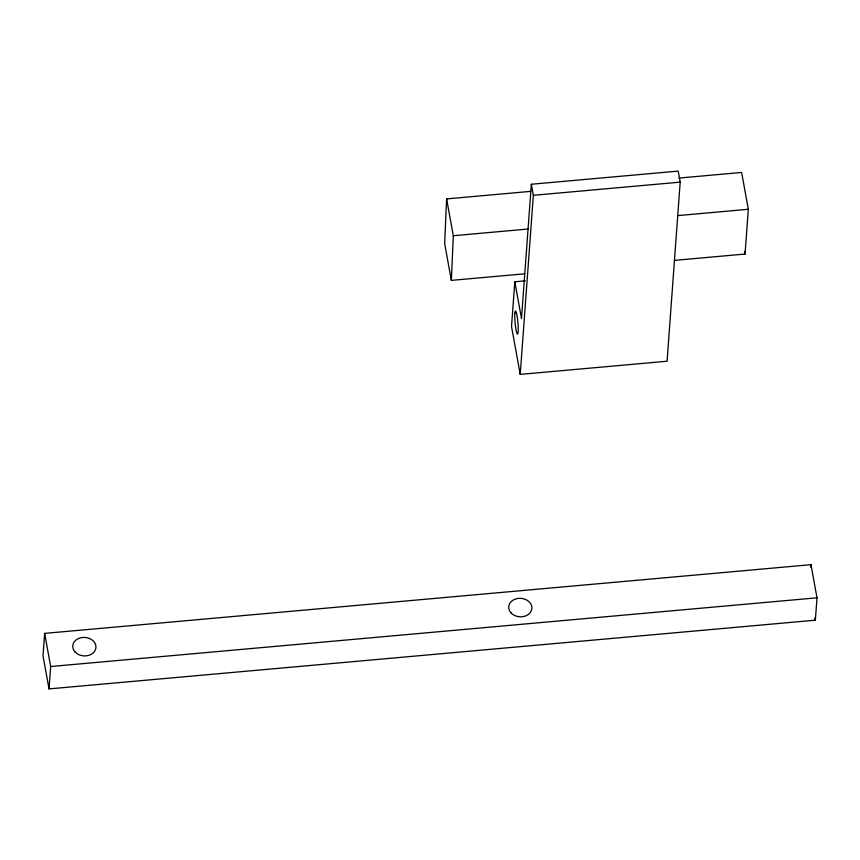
<?xml version="1.0" encoding="UTF-8"?>
<svg xmlns="http://www.w3.org/2000/svg" width="860" height="860" viewBox="0 0 860 860"><rect width="100%" height="100%" fill="white"/><g stroke="black" fill="none" stroke-linecap="round" stroke-linejoin="round"><path stroke-width="1.29" d="M530.717 191.361L446.609 198.907L444.663 243.552L451.36 280.381L524.783 273.802M451.36 280.381L453.306 235.737L446.609 198.907M44.645 633.39L43 655.782L49.02 688.903L815.355 620.189L817 597.808L810.98 564.676L44.645 633.39L50.665 666.521L49.02 688.903M514.807 281.768L511.528 326.542L520.225 374.39L667.07 361.221L680.196 182.137L678.185 171.097L531.34 184.255L521.493 318.576L514.807 281.768L525.299 280.822M520.225 374.39L533.351 195.306L531.34 184.255M674.294 260.387L745.039 254.044L748.329 209.281L741.632 172.451L678.895 178.074M810.787 567.31L810.98 564.676M533.351 195.306L680.196 182.137M677.572 215.624L748.329 209.281M50.665 666.521L817 597.808M453.306 235.737L528.062 229.029M814.893 617.641L815.355 620.189M744.567 251.421L745.039 254.044M514.839 313.352A11.61 1.419 84.9 0 0 516.903 333.218A11.61 1.419 84.9 0 0 517.795 321.102A11.61 1.419 84.9 0 0 514.839 313.352M511.206 613.072A11.61 9.245 4.2 0 0 531.072 611.288A11.61 9.245 4.2 0 0 518.634 598.377A11.61 9.245 4.2 0 0 511.206 613.072M75.261 652.159A11.61 9.245 4.2 0 0 95.138 650.375A11.61 9.245 4.2 0 0 82.689 637.464A11.61 9.245 4.2 0 0 75.261 652.159"/></g></svg>
